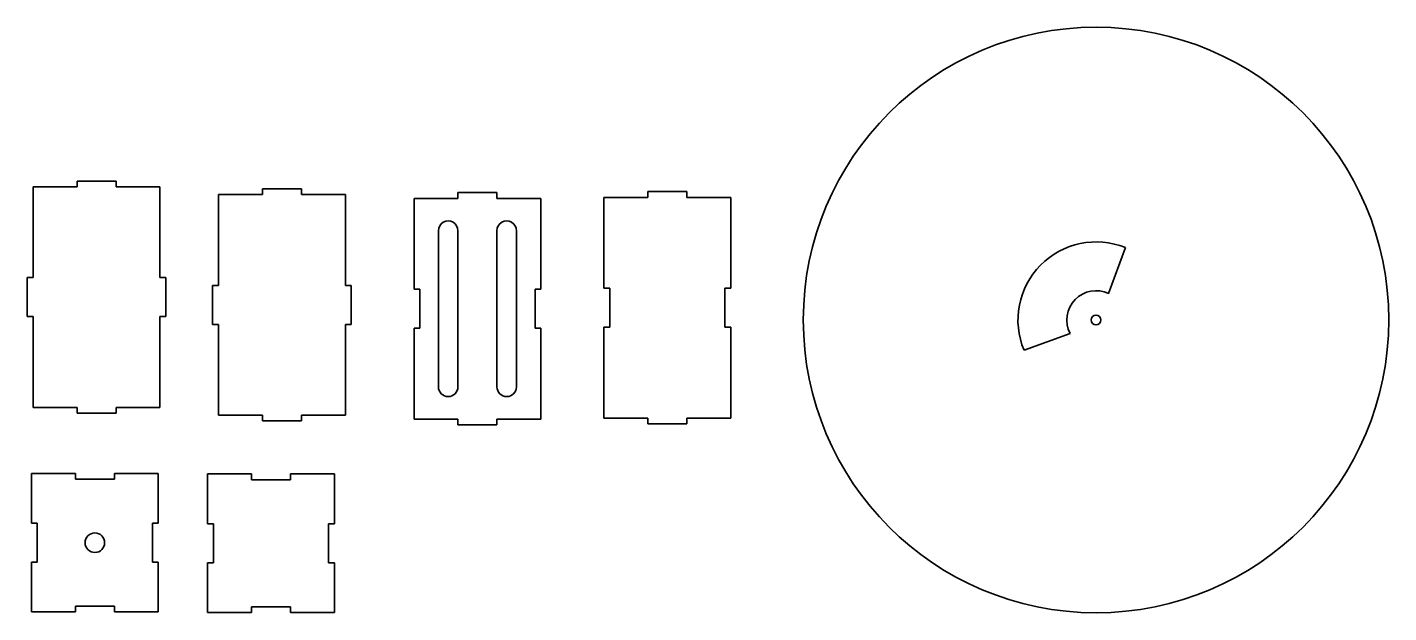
# Model space of a CAD drawing. Extents: x 38 to 736, y 21 to 321.
import ezdxf

# ---------------------------------------------------------------- set-up
doc = ezdxf.new("R2010")
doc.units = 0

msp = doc.modelspace()

# ---------------------------------------------------------------- linework, layer by layer
at = {"color": 7, "lineweight": 35}
for p, q in [((63.83, 239.43), (41.33, 239.43)), ((41.33, 239.43), (41.33, 192.93)), ((63.83, 242.43), (63.83, 239.43)), ((83.83, 242.43), (63.83, 242.43)), ((83.83, 239.43), (83.83, 242.43)), ((106.33, 239.43), (83.83, 239.43)), ((106.33, 192.93), (106.33, 239.43)), ((158.83, 238.47), (158.83, 235.47)), ((178.83, 238.47), (158.83, 238.47)), ((178.83, 235.47), (178.83, 238.47)), ((158.83, 235.47), (136.33, 235.47)), ((136.33, 235.47), (136.33, 188.97)), ((201.33, 235.47), (178.83, 235.47)), ((201.33, 188.97), (201.33, 235.47)), ((259.03, 233.46), (236.53, 233.46)), ((236.53, 233.46), (236.53, 186.96)), ((259.03, 236.46), (259.03, 233.46)), ((279.03, 236.46), (259.03, 236.46)), ((279.03, 233.46), (279.03, 236.46)), ((301.53, 233.46), (279.03, 233.46)), ((301.53, 186.96), (301.53, 233.46)), ((333.84, 233.98), (356.34, 233.98)), ((333.84, 187.48), (333.84, 233.98)), ((356.34, 236.98), (376.34, 236.98)), ((356.34, 233.98), (356.34, 236.98)), ((376.34, 236.98), (376.34, 233.98)), ((376.34, 233.98), (398.84, 233.98)), ((398.84, 233.98), (398.84, 187.48)), ((249.03, 216.96), (249.03, 136.96)), ((259.03, 136.96), (259.03, 216.96)), ((279.03, 136.96), (279.03, 216.96)), ((289.03, 216.96), (289.03, 136.96)), ((592.45, 184.74), (601.02, 208.28)), ((38.33, 192.93), (38.33, 172.93)), ((41.33, 192.93), (38.33, 192.93)), ((106.33, 192.93), (109.33, 192.93)), ((109.33, 192.93), (109.33, 172.93)), ((133.33, 188.97), (133.33, 168.97)), ((136.33, 188.97), (133.33, 188.97)), ((201.33, 188.97), (204.33, 188.97)), ((204.33, 188.97), (204.33, 168.97)), ((236.53, 186.96), (239.53, 186.96)), ((239.53, 186.96), (239.53, 166.96)), ((301.53, 186.96), (298.53, 186.96)), ((298.53, 186.96), (298.53, 166.96)), ((333.84, 187.48), (336.84, 187.48)), ((336.84, 187.48), (336.84, 167.48)), ((395.84, 187.48), (395.84, 167.48)), ((398.84, 187.48), (395.84, 187.48)), ((38.33, 172.93), (41.33, 172.93)), ((41.33, 172.93), (41.33, 126.43)), ((109.33, 172.93), (106.33, 172.93)), ((106.33, 126.43), (106.33, 172.93)), ((133.33, 168.97), (136.33, 168.97)), ((136.33, 168.97), (136.33, 122.47)), ((204.33, 168.97), (201.33, 168.97)), ((201.33, 122.47), (201.33, 168.97)), ((336.84, 167.48), (333.84, 167.48)), ((333.84, 120.98), (333.84, 167.48)), ((395.84, 167.48), (398.84, 167.48)), ((398.84, 167.48), (398.84, 120.98)), ((236.53, 166.96), (236.53, 120.46)), ((239.53, 166.96), (236.53, 166.96)), ((298.53, 166.96), (301.53, 166.96)), ((301.53, 120.46), (301.53, 166.96)), ((572.65, 164.33), (549.09, 155.75)), ((63.83, 126.43), (41.33, 126.43)), ((63.83, 123.43), (63.83, 126.43)), ((106.33, 126.43), (83.83, 126.43)), ((83.83, 126.43), (83.83, 123.43)), ((83.83, 123.43), (63.83, 123.43)), ((158.83, 122.47), (136.33, 122.47)), ((158.83, 119.47), (158.83, 122.47)), ((178.83, 119.47), (158.83, 119.47)), ((201.33, 122.47), (178.83, 122.47)), ((178.83, 122.47), (178.83, 119.47)), ((236.53, 120.46), (259.03, 120.46)), ((259.03, 117.46), (259.03, 120.46)), ((279.03, 120.46), (301.53, 120.46)), ((279.03, 120.46), (279.03, 117.46)), ((356.34, 120.98), (333.84, 120.98)), ((356.34, 120.98), (356.34, 117.98)), ((376.34, 117.98), (376.34, 120.98)), ((398.84, 120.98), (376.34, 120.98)), ((279.03, 117.46), (259.03, 117.46)), ((356.34, 117.98), (376.34, 117.98)), ((40.49, 92.61), (62.99, 92.61)), ((40.49, 67.11), (40.49, 92.61)), ((62.99, 92.61), (62.99, 89.61)), ((82.99, 92.61), (105.49, 92.61)), ((82.99, 89.61), (82.99, 92.61)), ((105.49, 92.61), (105.49, 67.11)), ((130.69, 92.34), (153.19, 92.34)), ((130.69, 66.84), (130.69, 92.34)), ((153.19, 92.34), (153.19, 89.34)), ((173.19, 92.34), (195.69, 92.34)), ((173.19, 89.34), (173.19, 92.34)), ((195.69, 92.34), (195.69, 66.84)), ((62.99, 89.61), (82.99, 89.61)), ((153.19, 89.34), (173.19, 89.34)), ((40.49, 67.11), (43.49, 67.11)), ((43.49, 67.11), (43.49, 47.11)), ((102.49, 67.11), (102.49, 47.11)), ((105.49, 67.11), (102.49, 67.11)), ((130.69, 66.84), (133.69, 66.84)), ((133.69, 66.84), (133.69, 46.84)), ((192.69, 66.84), (192.69, 46.84)), ((195.69, 66.84), (192.69, 66.84)), ((43.49, 47.11), (40.49, 47.11)), ((40.49, 21.61), (40.49, 47.11)), ((102.49, 47.11), (105.49, 47.11)), ((105.49, 47.11), (105.49, 21.61)), ((133.69, 46.84), (130.69, 46.84)), ((130.69, 21.34), (130.69, 46.84)), ((192.69, 46.84), (195.69, 46.84)), ((195.69, 46.84), (195.69, 21.34)), ((62.99, 21.61), (40.49, 21.61)), ((62.99, 21.61), (62.99, 24.61)), ((62.99, 24.61), (82.99, 24.61)), ((82.99, 24.61), (82.99, 21.61)), ((105.49, 21.61), (82.99, 21.61)), ((153.19, 21.34), (130.69, 21.34)), ((153.19, 21.34), (153.19, 24.34)), ((153.19, 24.34), (173.19, 24.34)), ((173.19, 24.34), (173.19, 21.34)), ((195.69, 21.34), (173.19, 21.34))]:
    msp.add_line(p, q, dxfattribs=at)
for centre, radius in [((585.98, 171.22), 150), ((585.98, 171.22), 2.5), ((72.99, 57.11), 5)]:
    msp.add_circle(centre, radius, dxfattribs=at)
for centre, radius, start, end in [((254.03, 216.96), 5, 0, 180.00001), ((284.03, 216.96), 5, 0, 180.00001), ((585.98, 171.22), 40, 67.90805, 202.7429), ((585.98, 171.22), 15, 64.41386, 207.33161), ((254.03, 136.96), 5, 180.00001, 0), ((284.03, 136.96), 5, 180.00001, 0)]:
    msp.add_arc(centre, radius, start, end, dxfattribs=at)

doc.saveas('drawing.dxf')
